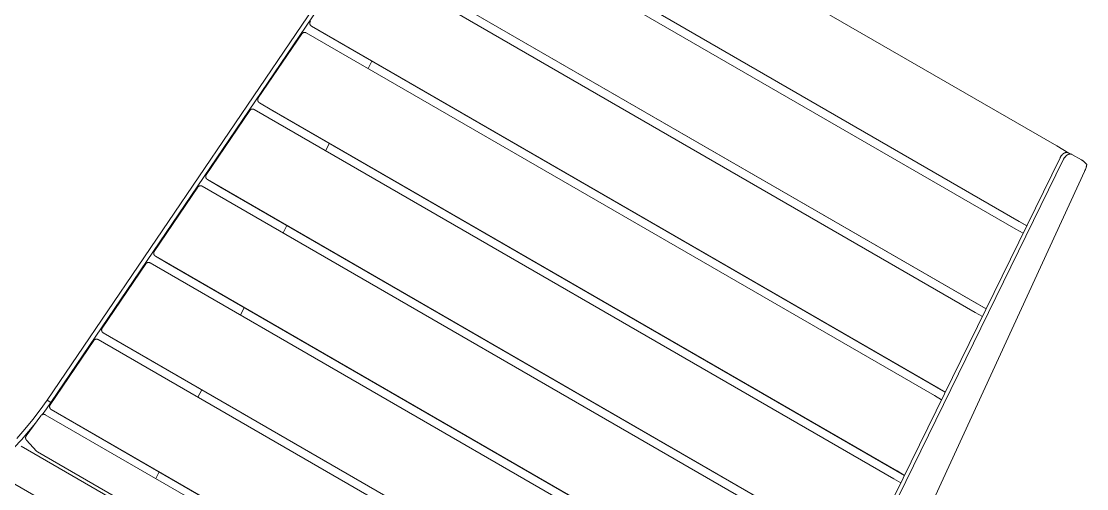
# Model space of a CAD drawing. Header units: inches. Extents: x 3 to 193, y 3 to 134.
# Drawn here: x 149.42 to 192.62, y 75.65 to 94.6 of the extents above; entities that cross this region are included whole.
import ezdxf

# ---------------------------------------------------------------- set-up
doc = ezdxf.new("R2010")
doc.units = ezdxf.units.IN
doc.layers.add('ZANO_R', color=7, linetype='Continuous', lineweight=0)

msp = doc.modelspace()

# ---------------------------------------------------------------- linework, layer by layer
at = {"layer": 'ZANO_R'}
for p, q in [((166.83329, 103.34957), (150.4693, 79.23712)), ((167.30696, 103.4572), (191.40694, 89.54307)), ((166.97677, 103.24639), (150.61278, 79.13394)), ((165.19671, 100.34772), (189.75517, 86.16889)), ((165.40547, 100.62063), (189.88891, 86.48511)), ((190.19257, 86.30538), (165.91465, 100.32224)), ((163.08645, 97.23825), (188.10339, 82.79471)), ((163.29522, 97.51116), (188.23713, 83.11094)), ((188.54079, 82.9312), (163.8044, 97.21276)), ((161.11707, 94.52006), (161.11717, 94.5248)), ((161.11714, 94.51531), (161.11707, 94.52006)), ((161.11737, 94.51057), (161.11714, 94.51531)), ((161.11717, 94.5248), (161.11744, 94.52954)), ((161.11777, 94.50585), (161.11737, 94.51057)), ((161.11744, 94.52954), (161.11787, 94.53426)), ((161.11833, 94.50114), (161.11777, 94.50585)), ((161.11787, 94.53426), (161.11846, 94.53897)), ((161.11905, 94.49645), (161.11833, 94.50114)), ((161.11846, 94.53897), (161.11922, 94.54365)), ((161.11993, 94.49179), (161.11905, 94.49645)), ((161.11922, 94.54365), (161.12014, 94.54831)), ((161.12098, 94.48716), (161.11993, 94.49179)), ((161.12014, 94.54831), (161.12122, 94.55292)), ((161.12219, 94.48257), (161.12098, 94.48716)), ((161.12122, 94.55292), (161.12246, 94.5575)), ((161.12356, 94.47803), (161.12219, 94.48257)), ((161.12246, 94.5575), (161.12386, 94.56204)), ((161.12508, 94.47354), (161.12356, 94.47803)), ((161.12386, 94.56204), (161.12542, 94.56652)), ((161.12676, 94.4691), (161.12508, 94.47354)), ((161.12542, 94.56652), (161.12713, 94.57094)), ((161.12859, 94.46472), (161.12676, 94.4691)), ((161.12713, 94.57094), (161.12899, 94.57531)), ((161.13058, 94.46041), (161.12859, 94.46472)), ((161.12899, 94.57531), (161.13101, 94.5796)), ((161.13271, 94.45618), (161.13058, 94.46041)), ((161.13101, 94.5796), (161.13317, 94.58382)), ((161.13499, 94.45202), (161.13271, 94.45618)), ((161.13317, 94.58382), (161.13548, 94.58797)), ((161.13741, 94.44794), (161.13499, 94.45202)), ((161.13548, 94.58797), (161.13712, 94.59072)), ((161.13712, 94.59072), (161.13882, 94.59343)), ((161.13998, 94.44394), (161.13741, 94.44794)), ((161.13882, 94.59343), (161.14059, 94.5961)), ((161.14268, 94.44004), (161.13998, 94.44394)), ((161.14551, 94.43624), (161.14268, 94.44004)), ((161.14848, 94.43254), (161.14551, 94.43624)), ((161.15157, 94.42894), (161.14848, 94.43254)), ((161.15479, 94.42545), (161.15157, 94.42894)), ((161.15812, 94.42208), (161.15479, 94.42545)), ((161.16157, 94.41882), (161.15812, 94.42208)), ((161.16513, 94.41569), (161.16157, 94.41882)), ((161.1688, 94.41268), (161.16513, 94.41569)), ((161.17257, 94.4098), (161.1688, 94.41268)), ((161.17644, 94.40706), (161.17257, 94.4098)), ((161.18041, 94.40445), (161.17644, 94.40706)), ((161.18446, 94.40198), (161.18041, 94.40445)), ((161.18496, 94.40168), (161.18446, 94.40198)), ((161.18496, 94.40168), (186.58535, 79.73676)), ((161.69415, 94.10329), (161.18496, 94.40168)), ((159.03034, 91.48663), (160.79528, 94.08728)), ((160.79528, 94.08728), (160.79801, 94.09116)), ((160.79801, 94.09116), (160.80088, 94.09494)), ((160.80088, 94.09494), (160.80388, 94.09863)), ((160.80388, 94.09863), (160.807, 94.1022)), ((160.807, 94.1022), (160.81025, 94.10567)), ((160.81025, 94.10567), (160.81361, 94.10901)), ((160.81361, 94.10901), (160.8171, 94.11224)), ((160.8171, 94.11224), (160.82069, 94.11535)), ((160.82069, 94.11535), (160.82438, 94.11833)), ((160.82438, 94.11833), (160.82818, 94.12118)), ((160.82818, 94.12118), (160.83208, 94.1239)), ((160.83208, 94.1239), (160.83606, 94.12647)), ((160.83606, 94.12647), (160.84014, 94.12891)), ((160.84014, 94.12891), (160.8443, 94.1312)), ((160.8443, 94.1312), (160.84853, 94.13335)), ((160.84853, 94.13335), (160.85284, 94.13535)), ((160.85284, 94.13535), (160.85721, 94.1372)), ((160.85721, 94.1372), (160.86165, 94.13889)), ((160.86165, 94.13889), (160.86614, 94.14043)), ((160.86614, 94.14043), (160.87068, 94.14181)), ((160.87068, 94.14181), (160.87527, 94.14303)), ((160.87527, 94.14303), (160.8799, 94.1441)), ((160.8799, 94.1441), (160.88456, 94.145)), ((160.88456, 94.145), (160.88925, 94.14573)), ((160.88925, 94.14573), (160.89397, 94.14631)), ((160.89397, 94.14631), (160.8987, 94.14671)), ((160.8987, 94.14671), (160.90344, 94.14696)), ((160.90344, 94.14696), (160.90819, 94.14703)), ((160.90819, 94.14703), (160.91293, 94.14695)), ((160.91293, 94.14695), (160.91768, 94.14669)), ((160.91768, 94.14669), (160.92241, 94.14628)), ((160.92241, 94.14628), (160.92712, 94.14569)), ((160.92712, 94.14569), (160.93181, 94.14495)), ((160.93181, 94.14495), (160.93647, 94.14404)), ((160.93647, 94.14404), (160.94109, 94.14297)), ((160.94109, 94.14297), (160.94568, 94.14174)), ((160.94568, 94.14174), (160.95022, 94.14035)), ((160.95022, 94.14035), (160.95471, 94.1388)), ((160.95471, 94.1388), (160.95914, 94.1371)), ((160.95914, 94.1371), (160.96351, 94.13524)), ((160.96351, 94.13524), (160.96781, 94.13323)), ((160.96781, 94.13323), (160.97204, 94.13108)), ((160.97204, 94.13108), (160.9762, 94.12878)), ((160.9762, 94.12878), (186.45161, 79.42054)), ((186.88902, 79.55702), (161.69415, 94.10329)), ((163.63851, 92.98071), (163.4834, 92.68124)), ((159.00682, 91.41058), (159.00692, 91.41533)), ((159.00689, 91.40584), (159.00682, 91.41058)), ((159.00712, 91.4011), (159.00689, 91.40584)), ((159.00692, 91.41533), (159.00718, 91.42006)), ((159.00751, 91.39637), (159.00712, 91.4011)), ((159.00718, 91.42006), (159.00761, 91.42479)), ((159.00807, 91.39166), (159.00751, 91.39637)), ((159.00761, 91.42479), (159.00821, 91.42949)), ((159.00879, 91.38697), (159.00807, 91.39166)), ((159.00821, 91.42949), (159.00896, 91.43418)), ((159.00968, 91.38231), (159.00879, 91.38697)), ((159.00896, 91.43418), (159.00988, 91.43883)), ((159.01073, 91.37768), (159.00968, 91.38231)), ((159.00988, 91.43883), (159.01096, 91.44345)), ((159.01194, 91.3731), (159.01073, 91.37768)), ((159.01096, 91.44345), (159.01221, 91.44803)), ((159.0133, 91.36855), (159.01194, 91.3731)), ((159.01221, 91.44803), (159.01361, 91.45256)), ((159.01483, 91.36406), (159.0133, 91.36855)), ((159.01361, 91.45256), (159.01516, 91.45704)), ((159.01651, 91.35962), (159.01483, 91.36406)), ((159.01516, 91.45704), (159.01687, 91.46147)), ((159.01834, 91.35525), (159.01651, 91.35962)), ((159.01687, 91.46147), (159.01874, 91.46583)), ((159.02032, 91.35094), (159.01834, 91.35525)), ((159.01874, 91.46583), (159.02075, 91.47013)), ((159.02246, 91.3467), (159.02032, 91.35094)), ((159.02075, 91.47013), (159.02292, 91.47435)), ((159.02474, 91.34254), (159.02246, 91.3467)), ((159.02292, 91.47435), (159.02523, 91.47849)), ((159.02716, 91.33846), (159.02474, 91.34254)), ((159.02523, 91.47849), (159.02687, 91.48124)), ((159.02687, 91.48124), (159.02857, 91.48395)), ((159.02972, 91.33447), (159.02716, 91.33846)), ((159.02857, 91.48395), (159.03034, 91.48663)), ((159.03242, 91.33057), (159.02972, 91.33447)), ((159.03526, 91.32677), (159.03242, 91.33057)), ((159.03822, 91.32306), (159.03526, 91.32677)), ((159.04132, 91.31946), (159.03822, 91.32306)), ((159.04453, 91.31598), (159.04132, 91.31946)), ((159.04787, 91.3126), (159.04453, 91.31598)), ((159.05132, 91.30935), (159.04787, 91.3126)), ((159.05488, 91.30621), (159.05132, 91.30935)), ((159.05855, 91.3032), (159.05488, 91.30621)), ((159.06232, 91.30033), (159.05855, 91.3032)), ((159.06619, 91.29758), (159.06232, 91.30033)), ((159.07015, 91.29497), (159.06619, 91.29758)), ((159.0742, 91.2925), (159.07015, 91.29497)), ((159.07471, 91.29221), (159.0742, 91.2925)), ((159.07471, 91.29221), (184.93358, 76.36258)), ((159.58389, 90.99382), (159.07471, 91.29221)), ((156.92008, 88.37715), (158.68502, 90.9778)), ((158.68502, 90.9778), (158.68776, 90.98168)), ((158.68776, 90.98168), (158.69063, 90.98547)), ((158.69063, 90.98547), (158.69362, 90.98915)), ((158.69362, 90.98915), (158.69675, 90.99273)), ((158.69675, 90.99273), (158.69999, 90.99619)), ((158.69999, 90.99619), (158.70336, 90.99954)), ((158.70336, 90.99954), (158.70684, 91.00277)), ((158.70684, 91.00277), (158.71043, 91.00588)), ((158.71043, 91.00588), (158.71413, 91.00886)), ((158.71413, 91.00886), (158.71793, 91.01171)), ((158.71793, 91.01171), (158.72182, 91.01442)), ((158.72182, 91.01442), (158.72581, 91.017)), ((158.72581, 91.017), (158.72989, 91.01944)), ((158.72989, 91.01944), (158.73404, 91.02173)), ((158.73404, 91.02173), (158.73828, 91.02388)), ((158.73828, 91.02388), (158.74258, 91.02588)), ((158.74258, 91.02588), (158.74696, 91.02772)), ((158.74696, 91.02772), (158.75139, 91.02942)), ((158.75139, 91.02942), (158.75589, 91.03096)), ((158.75589, 91.03096), (158.76043, 91.03234)), ((158.76043, 91.03234), (158.76502, 91.03356)), ((158.76502, 91.03356), (158.76965, 91.03462)), ((158.76965, 91.03462), (158.77431, 91.03552)), ((158.77431, 91.03552), (158.779, 91.03626)), ((158.779, 91.03626), (158.78371, 91.03683)), ((158.78371, 91.03683), (158.78844, 91.03724)), ((158.78844, 91.03724), (158.79318, 91.03748)), ((158.79318, 91.03748), (158.79793, 91.03756)), ((158.79793, 91.03756), (158.80268, 91.03747)), ((158.80268, 91.03747), (158.80742, 91.03722)), ((158.80742, 91.03722), (158.81215, 91.0368)), ((158.81215, 91.0368), (158.81686, 91.03622)), ((158.81686, 91.03622), (158.82155, 91.03547)), ((158.82155, 91.03547), (158.82621, 91.03457)), ((158.82621, 91.03457), (158.83084, 91.03349)), ((158.83084, 91.03349), (158.83543, 91.03226)), ((158.83543, 91.03226), (158.83997, 91.03087)), ((158.83997, 91.03087), (158.84445, 91.02933)), ((158.84445, 91.02933), (158.84889, 91.02762)), ((158.84889, 91.02762), (158.85326, 91.02577)), ((158.85326, 91.02577), (158.85756, 91.02376)), ((158.85756, 91.02376), (158.86179, 91.0216)), ((158.86179, 91.0216), (158.86594, 91.0193)), ((158.86594, 91.0193), (184.79983, 76.04636)), ((185.23724, 76.18285), (159.58389, 90.99382)), ((161.91291, 89.64916), (161.75779, 89.34969)), ((191.40771, 89.54262), (191.40694, 89.54307)), ((191.40771, 89.54262), (191.90323, 89.25224)), ((191.54266, 89.06327), (178.73393, 62.89818)), ((191.54918, 89.07614), (191.54266, 89.06327)), ((191.55614, 89.08899), (191.54918, 89.07614)), ((191.56356, 89.1018), (191.55614, 89.08899)), ((191.57143, 89.11451), (191.56356, 89.1018)), ((191.57973, 89.12707), (191.57143, 89.11451)), ((191.58847, 89.13945), (191.57973, 89.12707)), ((191.59762, 89.15158), (191.58847, 89.13945)), ((191.60717, 89.16342), (191.59762, 89.15158)), ((191.61711, 89.17492), (191.60717, 89.16342)), ((191.62221, 89.18052), (191.61711, 89.17492)), ((191.62739, 89.18602), (191.62221, 89.18052)), ((191.63266, 89.19141), (191.62739, 89.18602)), ((191.63801, 89.19668), (191.63266, 89.19141)), ((191.64343, 89.20183), (191.63801, 89.19668)), ((191.64892, 89.20684), (191.64343, 89.20183)), ((191.65448, 89.21173), (191.64892, 89.20684)), ((191.6601, 89.21647), (191.65448, 89.21173)), ((191.66578, 89.22107), (191.6601, 89.21647)), ((191.67151, 89.22551), (191.66578, 89.22107)), ((191.67728, 89.2298), (191.67151, 89.22551)), ((191.6831, 89.23394), (191.67728, 89.2298)), ((191.68896, 89.2379), (191.6831, 89.23394)), ((191.693, 89.01429), (191.68614, 89.00078)), ((191.69485, 89.2417), (191.68896, 89.2379)), ((191.70036, 89.02779), (191.693, 89.01429)), ((191.70076, 89.24532), (191.69485, 89.2417)), ((191.70821, 89.04124), (191.70036, 89.02779)), ((191.70669, 89.24877), (191.70076, 89.24532)), ((191.71264, 89.25204), (191.70669, 89.24877)), ((191.71655, 89.05457), (191.70821, 89.04124)), ((191.71861, 89.25513), (191.71264, 89.25204)), ((191.72538, 89.06773), (191.71655, 89.05457)), ((191.72457, 89.25803), (191.71861, 89.25513)), ((191.73054, 89.26075), (191.72457, 89.25803)), ((191.73468, 89.08066), (191.72538, 89.06773)), ((191.7365, 89.26328), (191.73054, 89.26075)), ((191.74444, 89.09331), (191.73468, 89.08066)), ((191.74244, 89.26561), (191.7365, 89.26328)), ((191.74837, 89.26776), (191.74244, 89.26561)), ((191.74948, 89.09951), (191.74444, 89.09331)), ((191.75428, 89.26972), (191.74837, 89.26776)), ((191.75463, 89.10562), (191.74948, 89.09951)), ((191.76017, 89.27148), (191.75428, 89.26972)), ((191.75988, 89.11163), (191.75463, 89.10562)), ((191.76523, 89.11753), (191.75988, 89.11163)), ((191.76602, 89.27305), (191.76017, 89.27148)), ((191.77067, 89.12331), (191.76523, 89.11753)), ((191.77183, 89.27443), (191.76602, 89.27305)), ((191.7762, 89.12897), (191.77067, 89.12331)), ((191.7776, 89.27562), (191.77183, 89.27443)), ((191.78183, 89.1345), (191.7762, 89.12897)), ((191.78333, 89.27662), (191.7776, 89.27562)), ((191.78753, 89.1399), (191.78183, 89.1345)), ((191.789, 89.27743), (191.78333, 89.27662)), ((191.79331, 89.14515), (191.78753, 89.1399)), ((191.79462, 89.27805), (191.789, 89.27743)), ((191.79916, 89.15026), (191.79331, 89.14515)), ((191.80018, 89.27848), (191.79462, 89.27805)), ((191.80508, 89.1552), (191.79916, 89.15026)), ((191.80567, 89.27874), (191.80018, 89.27848)), ((191.81106, 89.15999), (191.80508, 89.1552)), ((191.8111, 89.27881), (191.80567, 89.27874)), ((191.81709, 89.1646), (191.81106, 89.15999)), ((191.81646, 89.2787), (191.8111, 89.27881)), ((191.82174, 89.27842), (191.81646, 89.2787)), ((191.82318, 89.16904), (191.81709, 89.1646)), ((191.82694, 89.27797), (191.82174, 89.27842)), ((191.82931, 89.17331), (191.82318, 89.16904)), ((191.83207, 89.27735), (191.82694, 89.27797)), ((191.83548, 89.17739), (191.82931, 89.17331)), ((191.83711, 89.27656), (191.83207, 89.27735)), ((191.84168, 89.18128), (191.83548, 89.17739)), ((191.84206, 89.27561), (191.83711, 89.27656)), ((191.84791, 89.18498), (191.84168, 89.18128)), ((191.84693, 89.27451), (191.84206, 89.27561)), ((191.8517, 89.27325), (191.84693, 89.27451)), ((191.85415, 89.18848), (191.84791, 89.18498)), ((191.85638, 89.27184), (191.8517, 89.27325)), ((191.86041, 89.19178), (191.85415, 89.18848)), ((191.86097, 89.27029), (191.85638, 89.27184)), ((191.86668, 89.19488), (191.86041, 89.19178)), ((191.86546, 89.2686), (191.86097, 89.27029)), ((191.86985, 89.26677), (191.86546, 89.2686)), ((191.87295, 89.19778), (191.86668, 89.19488)), ((191.86985, 89.26677), (192.00912, 89.20611)), ((191.87921, 89.20046), (191.87295, 89.19778)), ((191.88546, 89.20294), (191.87921, 89.20046)), ((191.89169, 89.20521), (191.88546, 89.20294)), ((191.8979, 89.20726), (191.89169, 89.20521)), ((191.90408, 89.20911), (191.8979, 89.20726)), ((191.91022, 89.21074), (191.90408, 89.20911)), ((191.91632, 89.21216), (191.91022, 89.21074)), ((191.92237, 89.21336), (191.91632, 89.21216)), ((191.92838, 89.21436), (191.92237, 89.21336)), ((191.93432, 89.21515), (191.92838, 89.21436)), ((191.9402, 89.21574), (191.93432, 89.21515)), ((191.94601, 89.21612), (191.9402, 89.21574)), ((191.95176, 89.2163), (191.94601, 89.21612)), ((191.95742, 89.21628), (191.95176, 89.2163)), ((191.96022, 89.2162), (191.95742, 89.21628)), ((191.96301, 89.21606), (191.96022, 89.2162)), ((191.96577, 89.21589), (191.96301, 89.21606)), ((191.96851, 89.21566), (191.96577, 89.21589)), ((191.97122, 89.21539), (191.96851, 89.21566)), ((191.97392, 89.21507), (191.97122, 89.21539)), ((191.97659, 89.2147), (191.97392, 89.21507)), ((191.97924, 89.21429), (191.97659, 89.2147)), ((191.98187, 89.21384), (191.97924, 89.21429)), ((191.98447, 89.21334), (191.98187, 89.21384)), ((191.98704, 89.21279), (191.98447, 89.21334)), ((191.9896, 89.21221), (191.98704, 89.21279)), ((191.99212, 89.21158), (191.9896, 89.21221)), ((191.99463, 89.21091), (191.99212, 89.21158)), ((191.9971, 89.2102), (191.99463, 89.21091)), ((191.99955, 89.20944), (191.9971, 89.2102)), ((192.00198, 89.20865), (191.99955, 89.20944)), ((192.00438, 89.20782), (192.00198, 89.20865)), ((192.00675, 89.20695), (192.00438, 89.20782)), ((192.00909, 89.20604), (192.00675, 89.20695)), ((192.01141, 89.2051), (192.00909, 89.20604)), ((192.0137, 89.20412), (192.01141, 89.2051)), ((192.01597, 89.2031), (192.0137, 89.20412)), ((192.0182, 89.20205), (192.01597, 89.2031)), ((192.02259, 89.19984), (192.0182, 89.20205)), ((192.02687, 89.1975), (192.02259, 89.19984)), ((192.40913, 88.97973), (192.02687, 89.1975)), ((191.68614, 89.00078), (178.87741, 62.83569)), ((192.40913, 88.97973), (192.42368, 88.97176)), ((192.42368, 88.97176), (192.43795, 88.96331)), ((192.43795, 88.96331), (192.45194, 88.95439)), ((192.45194, 88.95439), (192.46563, 88.94502)), ((192.46563, 88.94502), (192.479, 88.9352)), ((192.479, 88.9352), (192.61655, 88.80885)), ((192.55128, 88.54414), (192.56863, 88.58608)), ((192.56863, 88.58608), (192.58475, 88.62851)), ((192.58475, 88.62851), (192.59962, 88.6714)), ((192.60759, 88.69757), (192.59962, 88.6714)), ((192.61104, 88.71004), (192.60759, 88.69757)), ((192.61411, 88.72201), (192.61104, 88.71004)), ((192.61676, 88.73341), (192.61411, 88.72201)), ((192.61655, 88.80885), (192.61685, 88.80857)), ((192.61899, 88.74419), (192.61676, 88.73341)), ((192.61685, 88.80857), (192.61713, 88.80827)), ((192.61713, 88.80827), (192.61742, 88.80797)), ((192.61742, 88.80797), (192.6177, 88.80764)), ((192.6177, 88.80764), (192.61797, 88.80731)), ((192.61797, 88.80731), (192.61823, 88.80696)), ((192.61823, 88.80696), (192.61849, 88.8066)), ((192.61849, 88.8066), (192.61874, 88.80623)), ((192.61874, 88.80623), (192.61899, 88.80584)), ((192.61899, 88.80584), (192.61923, 88.80544)), ((192.62078, 88.7543), (192.61899, 88.74419)), ((192.61923, 88.80544), (192.61947, 88.80502)), ((192.61947, 88.80502), (192.61969, 88.80459)), ((192.61969, 88.80459), (192.61992, 88.80415)), ((192.61992, 88.80415), (192.62013, 88.80369)), ((192.62013, 88.80369), (192.62034, 88.80322)), ((192.62034, 88.80322), (192.62054, 88.80274)), ((192.62054, 88.80274), (192.62074, 88.80224)), ((192.62074, 88.80224), (192.62093, 88.80173)), ((192.62151, 88.75908), (192.62078, 88.7543)), ((192.62093, 88.80173), (192.62111, 88.80121)), ((192.62111, 88.80121), (192.62128, 88.80067)), ((192.62128, 88.80067), (192.62145, 88.80012)), ((192.62145, 88.80012), (192.62162, 88.79955)), ((192.62212, 88.76367), (192.62151, 88.75908)), ((192.62162, 88.79955), (192.62192, 88.79838)), ((192.62192, 88.79838), (192.6222, 88.79716)), ((192.62261, 88.76807), (192.62212, 88.76367)), ((192.6222, 88.79716), (192.62245, 88.79587)), ((192.62245, 88.79587), (192.62267, 88.79454)), ((192.623, 88.77228), (192.62261, 88.76807)), ((192.62267, 88.79454), (192.62287, 88.79315)), ((192.62287, 88.79315), (192.62303, 88.7917)), ((192.62326, 88.77628), (192.623, 88.77228)), ((192.62303, 88.7917), (192.62317, 88.7902)), ((192.62317, 88.7902), (192.62328, 88.78865)), ((192.62341, 88.78008), (192.62326, 88.77628)), ((192.62328, 88.78865), (192.62337, 88.78704)), ((192.62337, 88.78704), (192.62342, 88.78538)), ((192.62345, 88.78366), (192.62341, 88.78008)), ((192.62342, 88.78538), (192.62345, 88.78366)), ((156.89657, 88.30111), (156.89667, 88.30585)), ((156.89663, 88.29636), (156.89657, 88.30111)), ((156.89686, 88.29163), (156.89663, 88.29636)), ((156.89667, 88.30585), (156.89693, 88.31059)), ((156.89726, 88.2869), (156.89686, 88.29163)), ((156.89693, 88.31059), (156.89736, 88.31531)), ((156.89782, 88.28219), (156.89726, 88.2869)), ((156.89736, 88.31531), (156.89795, 88.32002)), ((156.89854, 88.2775), (156.89782, 88.28219)), ((156.89795, 88.32002), (156.89871, 88.3247)), ((156.89943, 88.27284), (156.89854, 88.2775)), ((156.89871, 88.3247), (156.89963, 88.32936)), ((156.90047, 88.26821), (156.89943, 88.27284)), ((156.89963, 88.32936), (156.90071, 88.33398)), ((156.90168, 88.26362), (156.90047, 88.26821)), ((156.90071, 88.33398), (156.90195, 88.33855)), ((156.90305, 88.25908), (156.90168, 88.26362)), ((156.90195, 88.33855), (156.90335, 88.34309)), ((156.90457, 88.25459), (156.90305, 88.25908)), ((156.90335, 88.34309), (156.90491, 88.34757)), ((156.90625, 88.25015), (156.90457, 88.25459)), ((156.90491, 88.34757), (156.90662, 88.35199)), ((156.90809, 88.24577), (156.90625, 88.25015)), ((156.90662, 88.35199), (156.90848, 88.35636)), ((156.91007, 88.24146), (156.90809, 88.24577)), ((156.90848, 88.35636), (156.9105, 88.36065)), ((156.9122, 88.23723), (156.91007, 88.24146)), ((156.9105, 88.36065), (156.91266, 88.36487)), ((156.91448, 88.23307), (156.9122, 88.23723)), ((156.91266, 88.36487), (156.91497, 88.36902)), ((156.91691, 88.22899), (156.91448, 88.23307)), ((156.91497, 88.36902), (156.91661, 88.37177)), ((156.91661, 88.37177), (156.91832, 88.37448)), ((156.91947, 88.225), (156.91691, 88.22899)), ((156.91832, 88.37448), (156.92008, 88.37715)), ((156.92217, 88.22109), (156.91947, 88.225)), ((156.925, 88.21729), (156.92217, 88.22109)), ((156.92797, 88.21359), (156.925, 88.21729)), ((156.93106, 88.20999), (156.92797, 88.21359)), ((156.93428, 88.2065), (156.93106, 88.20999)), ((156.93761, 88.20313), (156.93428, 88.2065)), ((156.94106, 88.19987), (156.93761, 88.20313)), ((156.94463, 88.19674), (156.94106, 88.19987)), ((156.94829, 88.19373), (156.94463, 88.19674)), ((156.95207, 88.19085), (156.94829, 88.19373)), ((156.95593, 88.18811), (156.95207, 88.19085)), ((156.9599, 88.1855), (156.95593, 88.18811)), ((156.96395, 88.18303), (156.9599, 88.1855)), ((156.96446, 88.18273), (156.96395, 88.18303)), ((156.96446, 88.18273), (183.2818, 72.98841)), ((157.47364, 87.88434), (156.96446, 88.18273)), ((192.5327, 88.50273), (174.41546, 49.14723)), ((192.5327, 88.50273), (192.55128, 88.54414)), ((154.80983, 85.26768), (156.57477, 87.86833)), ((156.57477, 87.86833), (156.5775, 87.87221)), ((156.5775, 87.87221), (156.58037, 87.87599)), ((156.58037, 87.87599), (156.58337, 87.87968)), ((156.58337, 87.87968), (156.58649, 87.88325)), ((156.58649, 87.88325), (156.58974, 87.88672)), ((156.58974, 87.88672), (156.59311, 87.89007)), ((156.59311, 87.89007), (156.59659, 87.8933)), ((156.59659, 87.8933), (156.60018, 87.8964)), ((156.60018, 87.8964), (156.60387, 87.89938)), ((156.60387, 87.89938), (156.60767, 87.90223)), ((156.60767, 87.90223), (156.61157, 87.90495)), ((156.61157, 87.90495), (156.61556, 87.90752)), ((156.61556, 87.90752), (156.61963, 87.90996)), ((156.61963, 87.90996), (156.62379, 87.91226)), ((156.62379, 87.91226), (156.62802, 87.9144)), ((156.62802, 87.9144), (156.63233, 87.9164)), ((156.63233, 87.9164), (156.6367, 87.91825)), ((156.6367, 87.91825), (156.64114, 87.91994)), ((156.64114, 87.91994), (156.64563, 87.92148)), ((156.64563, 87.92148), (156.65018, 87.92286)), ((156.65018, 87.92286), (156.65476, 87.92409)), ((156.65476, 87.92409), (156.65939, 87.92515)), ((156.65939, 87.92515), (156.66405, 87.92605)), ((156.66405, 87.92605), (156.66874, 87.92678)), ((156.66874, 87.92678), (156.67346, 87.92736)), ((156.67346, 87.92736), (156.67819, 87.92776)), ((156.67819, 87.92776), (156.68293, 87.92801)), ((156.68293, 87.92801), (156.68768, 87.92809)), ((156.68768, 87.92809), (156.69243, 87.928)), ((156.69243, 87.928), (156.69717, 87.92775)), ((156.69717, 87.92775), (156.7019, 87.92733)), ((156.7019, 87.92733), (156.70661, 87.92675)), ((156.70661, 87.92675), (156.7113, 87.926)), ((156.7113, 87.926), (156.71596, 87.92509)), ((156.71596, 87.92509), (156.72059, 87.92402)), ((156.72059, 87.92402), (156.72517, 87.92279)), ((156.72517, 87.92279), (156.72971, 87.9214)), ((156.72971, 87.9214), (156.7342, 87.91985)), ((156.7342, 87.91985), (156.73863, 87.91815)), ((156.73863, 87.91815), (156.743, 87.91629)), ((156.743, 87.91629), (156.74731, 87.91428)), ((156.74731, 87.91428), (156.75154, 87.91213)), ((156.75154, 87.91213), (156.75569, 87.90983)), ((156.75569, 87.90983), (183.14805, 72.67219)), ((183.58546, 72.80867), (157.47364, 87.88434)), ((189.88891, 86.48511), (190.19325, 86.30676)), ((160.1873, 86.31761), (160.03219, 86.01814)), ((189.75593, 86.16845), (189.75517, 86.16889)), ((189.75593, 86.16845), (190.04314, 86.00013)), ((154.78631, 85.19163), (154.78641, 85.19638)), ((154.78638, 85.18689), (154.78631, 85.19163)), ((154.78661, 85.18215), (154.78638, 85.18689)), ((154.78641, 85.19638), (154.78668, 85.20111)), ((154.787, 85.17742), (154.78661, 85.18215)), ((154.78668, 85.20111), (154.78711, 85.20584)), ((154.78756, 85.17271), (154.787, 85.17742)), ((154.78711, 85.20584), (154.7877, 85.21054)), ((154.78829, 85.16802), (154.78756, 85.17271)), ((154.7877, 85.21054), (154.78846, 85.21523)), ((154.78917, 85.16336), (154.78829, 85.16802)), ((154.78846, 85.21523), (154.78938, 85.21988)), ((154.79022, 85.15874), (154.78917, 85.16336)), ((154.78938, 85.21988), (154.79046, 85.2245)), ((154.79143, 85.15415), (154.79022, 85.15874)), ((154.79046, 85.2245), (154.7917, 85.22908)), ((154.79279, 85.1496), (154.79143, 85.15415)), ((154.7917, 85.22908), (154.7931, 85.23361)), ((154.79432, 85.14511), (154.79279, 85.1496)), ((154.7931, 85.23361), (154.79465, 85.23809)), ((154.796, 85.14068), (154.79432, 85.14511)), ((154.79465, 85.23809), (154.79637, 85.24252)), ((154.79783, 85.1363), (154.796, 85.14068)), ((154.79637, 85.24252), (154.79823, 85.24688)), ((154.79982, 85.13199), (154.79783, 85.1363)), ((154.79823, 85.24688), (154.80025, 85.25118)), ((154.80195, 85.12775), (154.79982, 85.13199)), ((154.80025, 85.25118), (154.80241, 85.2554)), ((154.80423, 85.12359), (154.80195, 85.12775)), ((154.80241, 85.2554), (154.80472, 85.25954)), ((154.80665, 85.11951), (154.80423, 85.12359)), ((154.80472, 85.25954), (154.80636, 85.26229)), ((154.80636, 85.26229), (154.80806, 85.26501)), ((154.80921, 85.11552), (154.80665, 85.11951)), ((154.80806, 85.26501), (154.80983, 85.26768)), ((154.81192, 85.11162), (154.80921, 85.11552)), ((152.69957, 82.1582), (154.46451, 84.75885)), ((154.46451, 84.75885), (154.46725, 84.76274)), ((154.46725, 84.76274), (154.47012, 84.76652)), ((154.47012, 84.76652), (154.47312, 84.7702)), ((154.47312, 84.7702), (154.47624, 84.77378)), ((154.47624, 84.77378), (154.47949, 84.77724)), ((154.47949, 84.77724), (154.48285, 84.78059)), ((154.48285, 84.78059), (154.48633, 84.78382)), ((154.48633, 84.78382), (154.48992, 84.78693)), ((154.48992, 84.78693), (154.49362, 84.78991)), ((154.49362, 84.78991), (154.49742, 84.79276)), ((154.49742, 84.79276), (154.50131, 84.79547)), ((154.50131, 84.79547), (154.5053, 84.79805)), ((154.5053, 84.79805), (154.50938, 84.80049)), ((154.50938, 84.80049), (154.51353, 84.80278)), ((154.51353, 84.80278), (154.51777, 84.80493)), ((154.51777, 84.80493), (154.52208, 84.80693)), ((154.52208, 84.80693), (154.52645, 84.80877)), ((154.52645, 84.80877), (154.53089, 84.81047)), ((154.53089, 84.81047), (154.53538, 84.81201)), ((154.53538, 84.81201), (154.53992, 84.81339)), ((154.53992, 84.81339), (154.54451, 84.81461)), ((154.54451, 84.81461), (154.54914, 84.81567)), ((154.54914, 84.81567), (154.5538, 84.81657)), ((154.5538, 84.81657), (154.55849, 84.81731)), ((154.55849, 84.81731), (154.5632, 84.81788)), ((154.5632, 84.81788), (154.56793, 84.81829)), ((154.56793, 84.81829), (154.57268, 84.81853)), ((154.57268, 84.81853), (154.57742, 84.81861)), ((154.57742, 84.81861), (154.58217, 84.81852)), ((154.58217, 84.81852), (154.58691, 84.81827)), ((154.58691, 84.81827), (154.59164, 84.81785)), ((154.59164, 84.81785), (154.59636, 84.81727)), ((154.59636, 84.81727), (154.60104, 84.81653)), ((154.60104, 84.81653), (154.60571, 84.81562)), ((154.60571, 84.81562), (154.61033, 84.81455)), ((154.61033, 84.81455), (154.61492, 84.81331)), ((154.61492, 84.81331), (154.61946, 84.81192)), ((154.61946, 84.81192), (154.62395, 84.81038)), ((154.62395, 84.81038), (154.62838, 84.80867)), ((154.62838, 84.80867), (154.63275, 84.80682)), ((154.63275, 84.80682), (154.63705, 84.80481)), ((154.63705, 84.80481), (154.64128, 84.80265)), ((154.64128, 84.80265), (154.64544, 84.80035)), ((154.64544, 84.80035), (181.49628, 69.29801)), ((154.81475, 85.10782), (154.81192, 85.11162)), ((154.81772, 85.10411), (154.81475, 85.10782)), ((154.82081, 85.10052), (154.81772, 85.10411)), ((154.82402, 85.09703), (154.82081, 85.10052)), ((154.82736, 85.09365), (154.82402, 85.09703)), ((154.83081, 85.0904), (154.82736, 85.09365)), ((154.83437, 85.08726), (154.83081, 85.0904)), ((154.83804, 85.08426), (154.83437, 85.08726)), ((154.84181, 85.08138), (154.83804, 85.08426)), ((154.84568, 85.07863), (154.84181, 85.08138)), ((154.84964, 85.07602), (154.84568, 85.07863)), ((154.85369, 85.07355), (154.84964, 85.07602)), ((154.8542, 85.07326), (154.85369, 85.07355)), ((154.8542, 85.07326), (181.63002, 69.61423)), ((155.36338, 84.77487), (154.8542, 85.07326)), ((181.93368, 69.4345), (155.36338, 84.77487)), ((158.46169, 82.98606), (158.30658, 82.68659)), ((188.23713, 83.11094), (188.54147, 82.93259)), ((188.10415, 82.79427), (188.10339, 82.79471)), ((188.10415, 82.79427), (188.39137, 82.62596)), ((152.67616, 82.0869), (152.67642, 82.09164)), ((152.67642, 82.09164), (152.67685, 82.09636)), ((152.67685, 82.09636), (152.67745, 82.10107)), ((152.67745, 82.10107), (152.6782, 82.10575)), ((152.6782, 82.10575), (152.67912, 82.11041)), ((152.67912, 82.11041), (152.6802, 82.11503)), ((152.6802, 82.11503), (152.68144, 82.11961)), ((152.68144, 82.11961), (152.68284, 82.12414)), ((152.68284, 82.12414), (152.6844, 82.12862)), ((152.6844, 82.12862), (152.68611, 82.13304)), ((152.68611, 82.13304), (152.68798, 82.13741)), ((152.68798, 82.13741), (152.68999, 82.1417)), ((152.68999, 82.1417), (152.69215, 82.14592)), ((152.69215, 82.14592), (152.69446, 82.15007)), ((152.69446, 82.15007), (152.6961, 82.15282)), ((152.6961, 82.15282), (152.69781, 82.15553)), ((152.69781, 82.15553), (152.69957, 82.1582)), ((152.357, 81.65326), (152.35986, 81.65705)), ((152.35986, 81.65705), (152.36286, 81.66073)), ((152.36286, 81.66073), (152.36599, 81.6643)), ((152.36599, 81.6643), (152.36923, 81.66777)), ((152.36923, 81.66777), (152.3726, 81.67112)), ((152.3726, 81.67112), (152.37608, 81.67435)), ((152.37608, 81.67435), (152.37967, 81.67745)), ((152.37967, 81.67745), (152.38337, 81.68043)), ((152.38337, 81.68043), (152.38717, 81.68328)), ((152.38717, 81.68328), (152.39106, 81.686)), ((152.39106, 81.686), (152.39505, 81.68857)), ((152.39505, 81.68857), (152.39912, 81.69101)), ((152.39912, 81.69101), (152.40328, 81.69331)), ((152.40328, 81.69331), (152.40752, 81.69545)), ((152.40752, 81.69545), (152.41182, 81.69745)), ((152.41182, 81.69745), (152.4162, 81.6993)), ((152.4162, 81.6993), (152.42063, 81.70099)), ((152.42063, 81.70099), (152.42512, 81.70253)), ((152.42512, 81.70253), (152.42967, 81.70391)), ((152.42967, 81.70391), (152.43426, 81.70514)), ((152.43426, 81.70514), (152.43888, 81.7062)), ((152.43888, 81.7062), (152.44355, 81.7071)), ((152.44355, 81.7071), (152.44824, 81.70783)), ((152.44824, 81.70783), (152.45295, 81.70841)), ((152.45295, 81.70841), (152.45768, 81.70882)), ((152.45768, 81.70882), (152.46242, 81.70906)), ((152.46242, 81.70906), (152.46717, 81.70914)), ((152.46717, 81.70914), (152.47192, 81.70905)), ((152.47192, 81.70905), (152.47666, 81.7088)), ((152.47666, 81.7088), (152.48139, 81.70838)), ((152.48139, 81.70838), (152.4861, 81.7078)), ((152.4861, 81.7078), (152.49079, 81.70705)), ((152.49079, 81.70705), (152.49545, 81.70614)), ((152.49545, 81.70614), (152.50008, 81.70507)), ((152.50008, 81.70507), (152.50466, 81.70384)), ((152.50466, 81.70384), (152.5092, 81.70245)), ((152.5092, 81.70245), (152.51369, 81.7009)), ((152.51369, 81.7009), (152.51812, 81.6992)), ((152.51812, 81.6992), (152.52249, 81.69734)), ((152.52249, 81.69734), (152.5268, 81.69534)), ((152.5268, 81.69534), (152.53103, 81.69318)), ((152.53103, 81.69318), (152.53518, 81.69088)), ((152.53518, 81.69088), (179.8445, 65.92384)), ((152.67606, 82.08216), (152.67616, 82.0869)), ((152.67612, 82.07741), (152.67606, 82.08216)), ((152.67635, 82.07268), (152.67612, 82.07741)), ((152.67675, 82.06795), (152.67635, 82.07268)), ((152.67731, 82.06324), (152.67675, 82.06795)), ((152.67803, 82.05855), (152.67731, 82.06324)), ((152.67892, 82.05389), (152.67803, 82.05855)), ((152.67997, 82.04926), (152.67892, 82.05389)), ((152.68117, 82.04467), (152.67997, 82.04926)), ((152.68254, 82.04013), (152.68117, 82.04467)), ((152.68407, 82.03564), (152.68254, 82.04013)), ((152.68574, 82.0312), (152.68407, 82.03564)), ((152.68758, 82.02682), (152.68574, 82.0312)), ((152.68956, 82.02252), (152.68758, 82.02682)), ((152.6917, 82.01828), (152.68956, 82.02252)), ((152.69397, 82.01412), (152.6917, 82.01828)), ((152.6964, 82.01004), (152.69397, 82.01412)), ((152.69896, 82.00605), (152.6964, 82.01004)), ((152.70166, 82.00215), (152.69896, 82.00605)), ((152.7045, 81.99834), (152.70166, 82.00215)), ((152.70746, 81.99464), (152.7045, 81.99834)), ((152.71055, 81.99104), (152.70746, 81.99464)), ((152.71377, 81.98755), (152.71055, 81.99104)), ((152.7171, 81.98418), (152.71377, 81.98755)), ((152.72056, 81.98092), (152.7171, 81.98418)), ((152.72412, 81.97779), (152.72056, 81.98092)), ((152.72779, 81.97478), (152.72412, 81.97779)), ((152.73156, 81.9719), (152.72779, 81.97478)), ((152.73543, 81.96916), (152.73156, 81.9719)), ((152.73939, 81.96655), (152.73543, 81.96916)), ((152.74344, 81.96408), (152.73939, 81.96655)), ((152.74395, 81.96378), (152.74344, 81.96408)), ((152.74395, 81.96378), (179.97824, 66.24006)), ((153.25313, 81.66539), (152.74395, 81.96378)), ((180.28191, 66.06032), (153.25313, 81.66539)), ((150.58932, 79.04873), (152.35426, 81.64938)), ((152.35426, 81.64938), (152.357, 81.65326)), ((156.73608, 79.65451), (156.58097, 79.35504)), ((186.58535, 79.73676), (186.88969, 79.55841)), ((150.4693, 79.23712), (150.18345, 78.83946)), ((150.61278, 79.13394), (150.43842, 78.88836)), ((150.61278, 79.13394), (150.4693, 79.23712)), ((186.45237, 79.42009), (186.45161, 79.42054)), ((186.45237, 79.42009), (186.73959, 79.25178)), ((150.18345, 78.83946), (149.8819, 78.44595)), ((150.23845, 78.63235), (150.24214, 78.63517)), ((150.24214, 78.63517), (150.24593, 78.63787)), ((150.24593, 78.63787), (150.24981, 78.64044)), ((150.24981, 78.64044), (150.25377, 78.64287)), ((150.25377, 78.64287), (150.25781, 78.64517)), ((150.25781, 78.64517), (150.26193, 78.64733)), ((150.43842, 78.88836), (150.2595, 78.64608)), ((150.26193, 78.64733), (150.26612, 78.64934)), ((150.26612, 78.64934), (150.27037, 78.65122)), ((150.27037, 78.65122), (150.27469, 78.65294)), ((150.27469, 78.65294), (150.27906, 78.65452)), ((150.27906, 78.65452), (150.28349, 78.65595)), ((150.28349, 78.65595), (150.28796, 78.65723)), ((150.28796, 78.65723), (150.29247, 78.65835)), ((150.29247, 78.65835), (150.29702, 78.65932)), ((150.29702, 78.65932), (150.30159, 78.66013)), ((150.30159, 78.66013), (150.3062, 78.66079)), ((150.3062, 78.66079), (150.31082, 78.66128)), ((150.31082, 78.66128), (150.31546, 78.66163)), ((150.31546, 78.66163), (150.3201, 78.66181)), ((150.3201, 78.66181), (150.32475, 78.66183)), ((150.32475, 78.66183), (150.3294, 78.6617)), ((150.3294, 78.6617), (150.33404, 78.6614)), ((150.33404, 78.6614), (150.33867, 78.66095)), ((150.33867, 78.66095), (150.34327, 78.66035)), ((150.34327, 78.66035), (150.34786, 78.65958)), ((150.34786, 78.65958), (150.35242, 78.65866)), ((150.35242, 78.65866), (150.35694, 78.65758)), ((150.35694, 78.65758), (150.36142, 78.65635)), ((150.36142, 78.65635), (150.36586, 78.65497)), ((150.36586, 78.65497), (150.37025, 78.65344)), ((150.37025, 78.65344), (150.37459, 78.65176)), ((150.37459, 78.65176), (150.37886, 78.64993)), ((150.37886, 78.64993), (150.38307, 78.64795)), ((150.38307, 78.64795), (150.38721, 78.64584)), ((150.38721, 78.64584), (150.39128, 78.64358)), ((150.39128, 78.64358), (178.21903, 62.57722)), ((150.5658, 78.97268), (150.5659, 78.97743)), ((150.56587, 78.96794), (150.5658, 78.97268)), ((150.5661, 78.9632), (150.56587, 78.96794)), ((150.5659, 78.97743), (150.56617, 78.98216)), ((150.5665, 78.95847), (150.5661, 78.9632)), ((150.56617, 78.98216), (150.5666, 78.98689)), ((150.56705, 78.95376), (150.5665, 78.95847)), ((150.5666, 78.98689), (150.56719, 78.9916)), ((150.56778, 78.94907), (150.56705, 78.95376)), ((150.56719, 78.9916), (150.56795, 78.99628)), ((150.56866, 78.94441), (150.56778, 78.94907)), ((150.56795, 78.99628), (150.56887, 79.00093)), ((150.56971, 78.93979), (150.56866, 78.94441)), ((150.56887, 79.00093), (150.56995, 79.00555)), ((150.57092, 78.9352), (150.56971, 78.93979)), ((150.56995, 79.00555), (150.57119, 79.01013)), ((150.57229, 78.93066), (150.57092, 78.9352)), ((150.57119, 79.01013), (150.57259, 79.01466)), ((150.57381, 78.92616), (150.57229, 78.93066)), ((150.57259, 79.01466), (150.57415, 79.01915)), ((150.57549, 78.92173), (150.57381, 78.92616)), ((150.57415, 79.01915), (150.57586, 79.02357)), ((150.57732, 78.91735), (150.57549, 78.92173)), ((150.57586, 79.02357), (150.57772, 79.02793)), ((150.57931, 78.91304), (150.57732, 78.91735)), ((150.57772, 79.02793), (150.57974, 79.03223)), ((150.58144, 78.9088), (150.57931, 78.91304)), ((150.57974, 79.03223), (150.5819, 79.03645)), ((150.58372, 78.90464), (150.58144, 78.9088)), ((150.5819, 79.03645), (150.58421, 79.04059)), ((150.58614, 78.90056), (150.58372, 78.90464)), ((150.58421, 79.04059), (150.58585, 79.04335)), ((150.58585, 79.04335), (150.58755, 79.04606)), ((150.58871, 78.89657), (150.58614, 78.90056)), ((150.58755, 79.04606), (150.58932, 79.04873)), ((150.59141, 78.89267), (150.58871, 78.89657)), ((150.59424, 78.88887), (150.59141, 78.89267)), ((150.59721, 78.88516), (150.59424, 78.88887)), ((150.6003, 78.88157), (150.59721, 78.88516)), ((150.60352, 78.87808), (150.6003, 78.88157)), ((150.60685, 78.8747), (150.60352, 78.87808)), ((150.6103, 78.87145), (150.60685, 78.8747)), ((150.61386, 78.86831), (150.6103, 78.87145)), ((150.61753, 78.86531), (150.61386, 78.86831)), ((150.6213, 78.86243), (150.61753, 78.86531)), ((150.62517, 78.85968), (150.6213, 78.86243)), ((150.62913, 78.85707), (150.62517, 78.85968)), ((150.63319, 78.8546), (150.62913, 78.85707)), ((150.63369, 78.85431), (150.63319, 78.8546)), ((150.63369, 78.85431), (178.32647, 62.86588)), ((151.14288, 78.55592), (150.63369, 78.85431)), ((149.8819, 78.44595), (149.56586, 78.05909)), ((149.61901, 77.78686), (150.2128, 78.60557)), ((149.9886, 78.29645), (149.71377, 77.96116)), ((150.2128, 78.60557), (150.21559, 78.60929)), ((150.21559, 78.60929), (150.21851, 78.6129)), ((150.21851, 78.6129), (150.22155, 78.61642)), ((150.22155, 78.61642), (150.22471, 78.61983)), ((150.22471, 78.61983), (150.22799, 78.62314)), ((150.22799, 78.62314), (150.23137, 78.62632)), ((150.23137, 78.62632), (150.23486, 78.6294)), ((150.23486, 78.6294), (150.23845, 78.63235)), ((178.62509, 62.68905), (151.14288, 78.55592)), ((149.56586, 78.05909), (149.23674, 77.68145)), ((149.71377, 77.96116), (149.42907, 77.63278)), ((149.60698, 77.76686), (149.60911, 77.77102)), ((149.60911, 77.77102), (149.61138, 77.77511)), ((149.61138, 77.77511), (149.61379, 77.77911)), ((149.61379, 77.77911), (149.61633, 77.78303)), ((149.61633, 77.78303), (149.61901, 77.78686)), ((149.42907, 77.63278), (149.13557, 77.31297)), ((149.41869, 77.36474), (177.24644, 61.29838)), ((149.59305, 77.70824), (149.59318, 77.71291)), ((149.59309, 77.70357), (149.59305, 77.70824)), ((149.59328, 77.6989), (149.59309, 77.70357)), ((149.59318, 77.71291), (149.59347, 77.71758)), ((149.59363, 77.69424), (149.59328, 77.6989)), ((149.59347, 77.71758), (149.59392, 77.72223)), ((149.59414, 77.6896), (149.59363, 77.69424)), ((149.59392, 77.72223), (149.59453, 77.72686)), ((149.59481, 77.68497), (149.59414, 77.6896)), ((149.59453, 77.72686), (149.59529, 77.73147)), ((149.59564, 77.68037), (149.59481, 77.68497)), ((149.59529, 77.73147), (149.59621, 77.73605)), ((149.59663, 77.6758), (149.59564, 77.68037)), ((149.59621, 77.73605), (149.59729, 77.7406)), ((149.59777, 77.67127), (149.59663, 77.6758)), ((149.59729, 77.7406), (149.59853, 77.74511)), ((149.59907, 77.66678), (149.59777, 77.67127)), ((149.59853, 77.74511), (149.59992, 77.74957)), ((149.60052, 77.66234), (149.59907, 77.66678)), ((149.59992, 77.74957), (149.60146, 77.75398)), ((149.60212, 77.65795), (149.60052, 77.66234)), ((149.60146, 77.75398), (149.60315, 77.75834)), ((149.60387, 77.65362), (149.60212, 77.65795)), ((149.60315, 77.75834), (149.60499, 77.76263)), ((149.60577, 77.64935), (149.60387, 77.65362)), ((149.60499, 77.76263), (149.60698, 77.76686)), ((149.60781, 77.64515), (149.60577, 77.64935)), ((149.61, 77.64102), (149.60781, 77.64515)), ((149.61232, 77.63696), (149.61, 77.64102)), ((149.61479, 77.63299), (149.61232, 77.63696)), ((149.61739, 77.62911), (149.61479, 77.63299)), ((149.62012, 77.62532), (149.61739, 77.62911)), ((149.62297, 77.62162), (149.62012, 77.62532)), ((149.62596, 77.61802), (149.62297, 77.62162)), ((149.62906, 77.61453), (149.62596, 77.61802)), ((150.04119, 77.16682), (149.62906, 77.61453)), ((150.04436, 77.1635), (150.04119, 77.16682)), ((150.04763, 77.16028), (150.04436, 77.1635)), ((150.05102, 77.15718), (150.04763, 77.16028)), ((150.0545, 77.15419), (150.05102, 77.15718)), ((150.05808, 77.15132), (150.0545, 77.15419)), ((150.06176, 77.14857), (150.05808, 77.15132)), ((150.06553, 77.14595), (150.06176, 77.14857)), ((150.06939, 77.14346), (150.06553, 77.14595)), ((150.07332, 77.1411), (150.06939, 77.14346)), ((177.68686, 61.19841), (150.07332, 77.1411)), ((148.36349, 76.28828), (176.19124, 60.22192)), ((155.01048, 76.32296), (154.87241, 76.0564)), ((184.8006, 76.04592), (184.79983, 76.04636)), ((184.8006, 76.04592), (185.08781, 75.8776)), ((184.93358, 76.36258), (185.23792, 76.18423))]:
    msp.add_line(p, q, dxfattribs=at)

doc.saveas('drawing.dxf')
